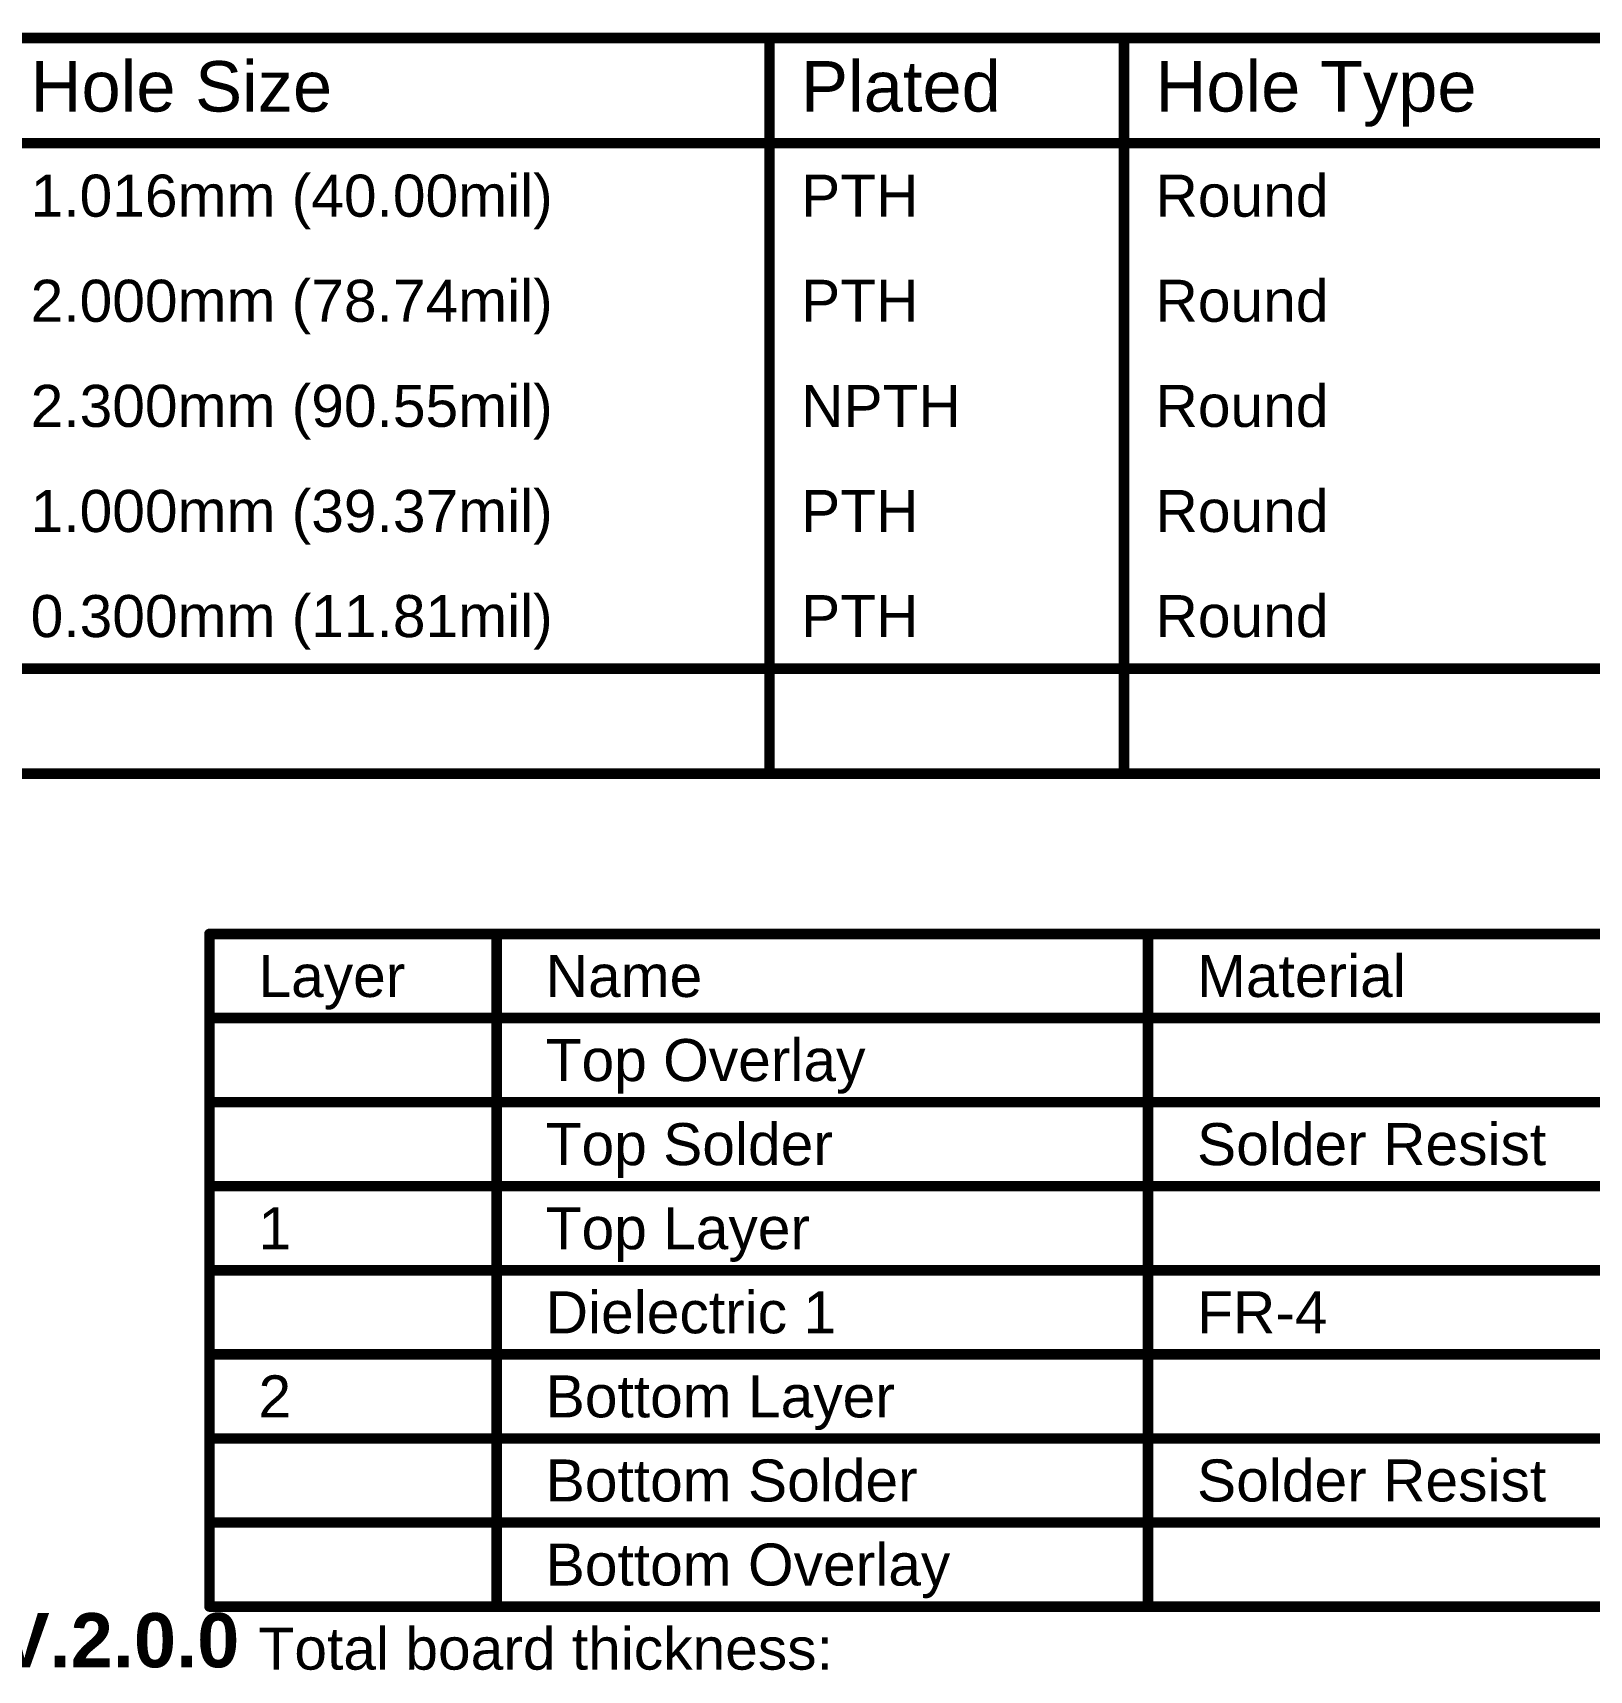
# Model space of a CAD drawing. Header units: inches. Extents: x -3 to 331, y -3 to 61.
# Drawn here: x 26.8 to 83.2, y 2.1 to 61.5 of the extents above; entities that cross this region are included whole.
import ezdxf

# ---------------------------------------------------------------- set-up
doc = ezdxf.new("R2010")
doc.units = ezdxf.units.IN
for name, color, linetype in [('Drill Drawing', 1, 'Continuous'), ('Fabrication', 76, 'Continuous'), ('Top Overlay', 2, 'Continuous')]:
    doc.layers.add(name, color=color, linetype=linetype)
doc.styles.add('Arial', font='', dxfattribs={"height": 0.2})
doc.styles.add('Arial_Bold', font='', dxfattribs={"height": 0.2})
doc.styles.get('Arial').set_extended_font_data('Arial')
doc.styles.get('Arial_Bold').set_extended_font_data('Arial', bold=True)

msp = doc.modelspace()

# ---------------------------------------------------------------- linework, layer by layer
at = {"layer": 'Drill Drawing', "const_width": 0.381}
for points in [[(-2.121, 61.278), (330.475, 61.278)], [(53.516, 34.608), (53.516, 61.278)], [(66.365, 34.608), (66.365, 61.278)], [(-2.121, 57.468), (330.475, 57.468)], [(-2.121, 38.417), (330.475, 38.417)], [(-2.121, 34.608), (330.475, 34.608)]]:
    msp.add_lwpolyline(points, dxfattribs=at)
at = {"layer": 'Drill Drawing', "const_width": 0.191}
for points in [[(53.42, 61.278, 1), (53.611, 61.278, 1)], [(66.27, 61.278, 1), (66.46, 61.278, 1)], [(53.42, 34.608, 1), (53.611, 34.608, 1)], [(66.27, 34.608, 1), (66.46, 34.608, 1)]]:
    msp.add_lwpolyline(points, format="xyb", close=True, dxfattribs=at)
at = {"layer": 'Fabrication', "const_width": 0.381}
for points in [[(33.211, 28.8), (148.496, 28.8)], [(33.211, 4.416), (33.211, 28.8)], [(43.622, 4.416), (43.622, 28.8)], [(67.238, 4.416), (67.238, 28.8)], [(33.211, 25.752), (148.496, 25.752)], [(33.211, 22.704), (43.622, 22.704)], [(43.622, 22.704), (67.238, 22.704)], [(67.238, 22.704), (89.076, 22.704)], [(33.211, 19.656), (43.622, 19.656)], [(43.622, 19.656), (67.238, 19.656)], [(67.238, 19.656), (89.076, 19.656)], [(33.211, 16.608), (43.622, 16.608)], [(43.622, 16.608), (67.238, 16.608)], [(67.238, 16.608), (89.076, 16.608)], [(33.211, 13.56), (43.622, 13.56)], [(43.622, 13.56), (67.238, 13.56)], [(67.238, 13.56), (89.076, 13.56)], [(33.211, 10.512), (43.622, 10.512)], [(43.622, 10.512), (67.238, 10.512)], [(67.238, 10.512), (89.076, 10.512)], [(33.211, 7.464), (43.622, 7.464)], [(43.622, 7.464), (67.238, 7.464)], [(67.238, 7.464), (89.076, 7.464)], [(33.211, 4.416), (43.622, 4.416)], [(43.622, 4.416), (67.238, 4.416)], [(67.238, 4.416), (89.076, 4.416)]]:
    msp.add_lwpolyline(points, dxfattribs=at)
at = {"layer": 'Fabrication', "const_width": 0.191}
for points in [[(33.115, 28.8, 1), (33.306, 28.8, 1)], [(33.115, 28.8, 1), (33.306, 28.8, 1)], [(43.527, 28.8, 1), (43.718, 28.8, 1)], [(67.143, 28.8, 1), (67.333, 28.8, 1)], [(33.115, 25.752, 1), (33.306, 25.752, 1)], [(33.115, 22.704, 1), (33.306, 22.704, 1)], [(43.527, 22.704, 1), (43.718, 22.704, 1)], [(43.527, 22.704, 1), (43.718, 22.704, 1)], [(67.143, 22.704, 1), (67.333, 22.704, 1)], [(67.143, 22.704, 1), (67.333, 22.704, 1)], [(33.115, 19.656, 1), (33.306, 19.656, 1)], [(43.527, 19.656, 1), (43.718, 19.656, 1)], [(43.527, 19.656, 1), (43.718, 19.656, 1)], [(67.143, 19.656, 1), (67.333, 19.656, 1)], [(67.143, 19.656, 1), (67.333, 19.656, 1)], [(33.115, 16.608, 1), (33.306, 16.608, 1)], [(43.527, 16.608, 1), (43.718, 16.608, 1)], [(43.527, 16.608, 1), (43.718, 16.608, 1)], [(67.143, 16.608, 1), (67.333, 16.608, 1)], [(67.143, 16.608, 1), (67.333, 16.608, 1)], [(33.115, 13.56, 1), (33.306, 13.56, 1)], [(43.527, 13.56, 1), (43.718, 13.56, 1)], [(43.527, 13.56, 1), (43.718, 13.56, 1)], [(67.143, 13.56, 1), (67.333, 13.56, 1)], [(67.143, 13.56, 1), (67.333, 13.56, 1)], [(33.115, 10.512, 1), (33.306, 10.512, 1)], [(43.527, 10.512, 1), (43.718, 10.512, 1)], [(43.527, 10.512, 1), (43.718, 10.512, 1)], [(67.143, 10.512, 1), (67.333, 10.512, 1)], [(67.143, 10.512, 1), (67.333, 10.512, 1)], [(33.115, 7.464, 1), (33.306, 7.464, 1)], [(43.527, 7.464, 1), (43.718, 7.464, 1)], [(43.527, 7.464, 1), (43.718, 7.464, 1)], [(67.143, 7.464, 1), (67.333, 7.464, 1)], [(67.143, 7.464, 1), (67.333, 7.464, 1)], [(33.115, 4.416, 1), (33.306, 4.416, 1)], [(33.115, 4.416, 1), (33.306, 4.416, 1)], [(43.527, 4.416, 1), (43.718, 4.416, 1)], [(43.527, 4.416, 1), (43.718, 4.416, 1)], [(43.527, 4.416, 1), (43.718, 4.416, 1)], [(67.143, 4.416, 1), (67.333, 4.416, 1)], [(67.143, 4.416, 1), (67.333, 4.416, 1)], [(67.143, 4.416, 1), (67.333, 4.416, 1)]]:
    msp.add_lwpolyline(points, format="xyb", close=True, dxfattribs=at)

# ---------------------------------------------------------------- texts
at = {"layer": 'Drill Drawing', "style": 'Arial'}
for s, height, p in [('Hole Size', 1.8288, (26.727, 58.611)), ('Plated', 1.8288, (54.659, 58.611)), ('Hole Type', 1.8288, (67.508, 58.611)), ('1.016mm (40.00mil)', 1.524, (26.727, 54.8)), ('Round', 1.524, (67.508, 54.8)), ('PTH', 1.524, (54.659, 54.8)), ('2.000mm (78.74mil)', 1.524, (26.727, 50.99)), ('PTH', 1.524, (54.659, 50.99)), ('Round', 1.524, (67.508, 50.99)), ('2.300mm (90.55mil)', 1.524, (26.727, 47.18)), ('NPTH', 1.524, (54.659, 47.18)), ('Round', 1.524, (67.508, 47.18)), ('1.000mm (39.37mil)', 1.524, (26.727, 43.37)), ('PTH', 1.524, (54.659, 43.37)), ('Round', 1.524, (67.508, 43.37)), ('0.300mm (11.81mil)', 1.524, (26.727, 39.56)), ('PTH', 1.524, (54.659, 39.56)), ('Round', 1.524, (67.508, 39.56))]:
    msp.add_text(s, height=height, dxfattribs=at).set_placement(p)
at = {"layer": 'Fabrication', "style": 'Arial'}
for s, p in [('Layer', (34.988, 26.514)), ('Name', (45.4, 26.514)), ('Material', (69.016, 26.514)), ('Top Overlay', (45.4, 23.466)), ('Top Solder', (45.4, 20.418)), ('Solder Resist', (69.016, 20.418)), ('1', (34.988, 17.37)), ('Top Layer', (45.4, 17.37)), ('Dielectric 1', (45.4, 14.322)), ('FR-4', (69.016, 14.322)), ('2', (34.988, 11.274)), ('Bottom Layer', (45.4, 11.274)), ('Bottom Solder', (45.4, 8.226)), ('Solder Resist', (69.016, 8.226)), ('Bottom Overlay', (45.4, 5.178)), ('Total board thickness:', (34.988, 2.13))]:
    msp.add_text(s, height=1.524, dxfattribs=at).set_placement(p)
at = {"layer": 'Top Overlay', "style": 'Arial_Bold'}
msp.add_text('CHARGE CONTROL V.2.0.0', height=1.968, rotation=360, dxfattribs=at).set_placement((-1.448, 2.212))

doc.saveas('drawing.dxf')
